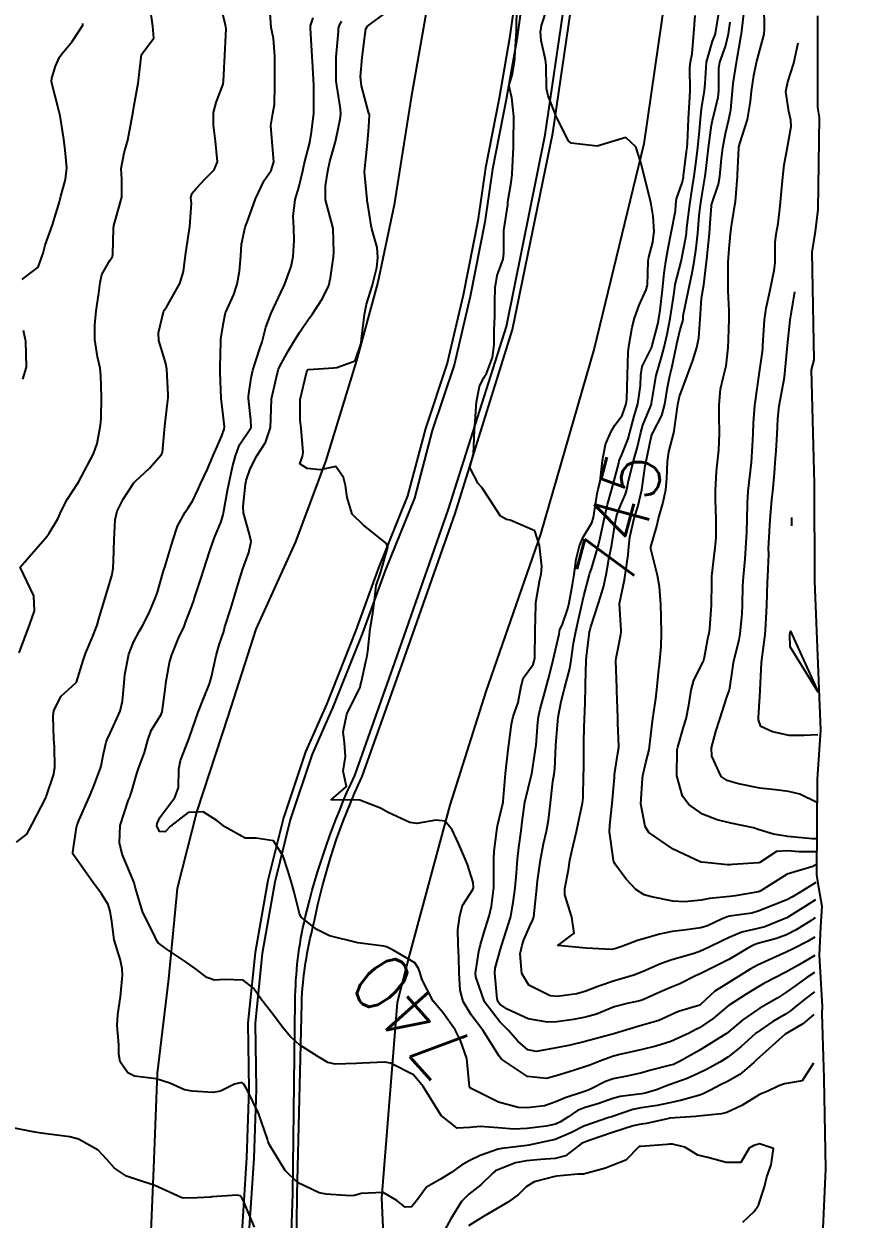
# Model space of a CAD drawing. Header units: metres. Extents: x 318500 to 325275, y 7408834 to 7428799.
# Drawn here: x 324064 to 324122.1, y 7420905.2 to 7420988.9 of the extents above; entities that cross this region are included whole.
import ezdxf
from ezdxf.enums import TextEntityAlignment as Align

# ---------------------------------------------------------------- set-up
doc = ezdxf.new("R2010")
doc.units = ezdxf.units.M
doc.header["$MEASUREMENT"] = 0
for name, color, linetype in [('Area', 45, 'Continuous'), ('Canteiro', 45, 'Continuous'), ('Cotas', 45, 'Continuous'), ('Curvas de Nivel 1m', 11, 'Continuous'), ('Curvas de Nivel 5m', 15, 'Continuous'), ('Vias Primárias', 230, 'Continuous')]:
    doc.layers.add(name, color=color, linetype=linetype)
doc.styles.add('Style-STANDARD', font='STANDARD.shx')

msp = doc.modelspace()

# ---------------------------------------------------------------- linework, layer by layer
at = {"layer": 'Area'}
msp.add_lwpolyline([(324119.63, 7420989.471), (324119.621, 7420983.048), (324119.746, 7420982.36), (324119.646, 7420975.917), (324119.45, 7420974.372), (324119.217, 7420972.913), (324119.372, 7420965.379), (324119.166, 7420964.674), (324119.39, 7420956.712), (324119.41, 7420949.887), (324119.836, 7420939.454), (324119.599, 7420936.019), (324119.552, 7420929.345), (324119.626, 7420928.855), (324119.932, 7420927.117), (324119.843, 7420925.68), (324119.736, 7420923.701), (324119.943, 7420920.098), (324119.931, 7420919.598), (324120.069, 7420915.044), (324120.182, 7420908.729), (324119.829, 7420900.919)], dxfattribs=at)
at = {"layer": 'Canteiro'}
msp.add_lwpolyline([(324100.327, 7420999.895), (324099.777, 7420996.913), (324099.226, 7420992.608), (324098.55, 7420987.824), (324097.803, 7420983.612), (324096.861, 7420978.741), (324096.311, 7420975.023), (324095.298, 7420969.815), (324094.16, 7420965.014), (324092.631, 7420960.428), (324091.387, 7420955.699), (324089.343, 7420950.632), (324087.724, 7420946.203), (324085.68, 7420941.048), (324084.222, 7420937.756), (324082.694, 7420933.171), (324081.608, 7420928.812), (324080.719, 7420923.8), (324080.221, 7420918.929), (324080.292, 7420914.289), (324080.131, 7420909.471), (324079.776, 7420903.906)], dxfattribs=at)
msp.add_lwpolyline([(324082.525, 7420896.843), (324082.875, 7420906.978), (324083.035, 7420920.487, -0.05445), (324083.737, 7420926.318, -0.049603), (324087.204, 7420936.279), (324090.009, 7420944.193), (324093.775, 7420954.913), (324097.83, 7420967.725), (324100.539, 7420981.133), (324103.278, 7420999.755)], format="xyb", dxfattribs=at)
at = {"layer": 'Curvas de Nivel 1m', "flags": 128}
for points, elevation in [([(324063.521, 7420931.607), (324064.231, 7420932.158), (324064.61, 7420932.854), (324065.559, 7420934.71), (324065.602, 7420934.797), (324065.618, 7420934.839), (324066.109, 7420936.307), (324066.207, 7420936.834), (324066.174, 7420938.272), (324066.126, 7420938.835), (324066.077, 7420940.394), (324066.141, 7420940.835), (324066.653, 7420941.832), (324067.669, 7420942.759), (324067.698, 7420942.792), (324067.709, 7420942.819), (324068.179, 7420944.326), (324068.343, 7420944.81), (324068.824, 7420945.916), (324069.158, 7420946.798), (324069.277, 7420947.247), (324069.75, 7420948.79), (324070.215, 7420950.342), (324070.291, 7420950.782), (324070.303, 7420951.3), (324070.352, 7420952.782), (324070.435, 7420954.167), (324070.568, 7420954.779), (324070.993, 7420955.623), (324071.745, 7420956.762), (324071.861, 7420956.888), (324072.833, 7420957.788), (324073.682, 7420958.742), (324073.741, 7420958.883), (324073.91, 7420960.74), (324074.126, 7420962.549), (324074.133, 7420962.737), (324074.135, 7420962.93), (324074.053, 7420964.739), (324073.966, 7420965.128), (324073.474, 7420966.745), (324073.472, 7420967.272), (324073.819, 7420968.742), (324073.887, 7420968.876), (324074.023, 7420969.074), (324074.96, 7420970.726), (324075.217, 7420971.558), (324075.363, 7420972.721), (324075.452, 7420973.347), (324075.667, 7420974.716), (324075.764, 7420976.362), (324075.727, 7420976.716), (324075.804, 7420977.036), (324076.13, 7420977.394), (324076.754, 7420978.087), (324077.366, 7420978.692), (324077.591, 7420979.256), (324077.445, 7420980.691), (324077.303, 7420981.805), (324077.325, 7420982.693), (324077.506, 7420983.395), (324077.983, 7420984.684), (324078.024, 7420984.892), (324078.109, 7420986.682), (324078.191, 7420988.593), (324078.184, 7420988.681), (324078.153, 7420988.81), (324077.711, 7420990.696)], 737), ([(324063.7, 7420944.87), (324064.448, 7420946.859), (324064.782, 7420947.806), (324064.729, 7420948.855), (324063.78, 7420950.87), (324065.488, 7420952.845), (324065.633, 7420953.012), (324065.806, 7420953.233), (324066.419, 7420954.236), (324066.677, 7420954.832), (324067.059, 7420955.61), (324067.86, 7420956.82), (324068.918, 7420958.804), (324069.174, 7420959.518), (324069.408, 7420960.798), (324069.444, 7420961.27), (324069.458, 7420962.797), (324069.432, 7420964.275), (324069.366, 7420964.799), (324069.189, 7420965.584), (324068.995, 7420966.805), (324068.992, 7420967.819), (324069.093, 7420968.804), (324069.288, 7420970.057), (324069.373, 7420970.8), (324069.485, 7420971.362), (324070.063, 7420972.338), (324070.24, 7420972.615), (324070.269, 7420972.787), (324070.316, 7420974.567), (324070.33, 7420974.787), (324070.423, 7420975.105), (324070.883, 7420976.779), (324070.884, 7420978.033), (324070.841, 7420978.78), (324071.057, 7420979.887), (324071.304, 7420980.773), (324071.571, 7420982.147), (324071.679, 7420982.768), (324071.763, 7420983.21), (324072.034, 7420984.763), (324072.058, 7420984.937), (324072.26, 7420986.76), (324073.123, 7420987.9), (324073.068, 7420988.752), (324072.848, 7420990.208)], 736), ([(324119.44, 7420924.96), (324118.921, 7420924.644), (324117.914, 7420924.143), (324117.428, 7420923.904), (324116.949, 7420923.681), (324115.418, 7420923), (324114.894, 7420922.707), (324114.079, 7420922.193), (324113.669, 7420921.935), (324113.404, 7420921.781), (324112.437, 7420921.172), (324111.419, 7420920.229), (324111.398, 7420920.211), (324111.38, 7420920.201), (324109.888, 7420919.737), (324109.369, 7420919.507), (324108.507, 7420919.124), (324107.357, 7420918.779), (324106.969, 7420918.673), (324105.722, 7420918.304), (324105.349, 7420918.192), (324105.18, 7420918.145), (324103.343, 7420917.655), (324102.292, 7420917.399), (324101.338, 7420917.191), (324099.904, 7420916.95), (324099.337, 7420917.057), (324098.622, 7420917.68), (324097.971, 7420918.411), (324097.359, 7420919.024), (324096.298, 7420920.431), (324095.68, 7420922.164), (324095.669, 7420922.437), (324095.91, 7420923.951), (324096.024, 7420924.434), (324096.348, 7420925.53), (324096.619, 7420926.428), (324096.78, 7420927.118), (324096.941, 7420928.425), (324096.961, 7420928.96), (324096.948, 7420930.426), (324096.976, 7420930.968), (324097.169, 7420932.424), (324097.217, 7420932.751), (324097.567, 7420934.224), (324097.597, 7420934.392), (324097.601, 7420934.42), (324097.606, 7420934.455), (324097.758, 7420936.417), (324097.959, 7420938.07), (324098.005, 7420938.414), (324098.178, 7420939.876), (324098.303, 7420940.41), (324098.644, 7420941.39), (324098.833, 7420942.403), (324099, 7420943.08), (324099.695, 7420944.035), (324099.785, 7420944.302), (324099.805, 7420944.388), (324099.824, 7420944.511), (324099.84, 7420946.388), (324099.887, 7420948.248), (324099.9, 7420948.388), (324100.171, 7420949.987), (324100.272, 7420950.383), (324100.316, 7420950.913), (324100.146, 7420952.385), (324099.815, 7420953.418), (324098.083, 7420954.159), (324097.827, 7420954.209), (324097.408, 7420954.424), (324096.652, 7420955.628), (324096.102, 7420956.438), (324095.863, 7420956.72), (324095.274, 7420957.849), (324095.441, 7420958.447), (324095.527, 7420958.804), (324095.602, 7420960.445), (324095.613, 7420960.746), (324095.73, 7420962.443), (324095.951, 7420963.514), (324096.26, 7420964.134), (324096.434, 7420964.435), (324096.865, 7420965.542), (324096.962, 7420966.43), (324096.982, 7420967.454), (324097.009, 7420968.43), (324097.024, 7420969.436), (324097.043, 7420970.43), (324097.189, 7420971.293), (324097.6, 7420972.425), (324097.66, 7420972.843), (324097.65, 7420974.427), (324097.923, 7420976.228), (324097.942, 7420976.423), (324097.949, 7420976.596), (324098.139, 7420977.656), (324098.235, 7420978.332), (324098.243, 7420978.419), (324098.323, 7420980.273), (324098.324, 7420980.418), (324098.33, 7420980.566), (324098.349, 7420982.418), (324098.219, 7420983.717), (324098.036, 7420984.423), (324098.025, 7420984.632), (324098.244, 7420985.327), (324098.402, 7420986.274), (324098.411, 7420986.418), (324098.415, 7420986.571), (324098.53, 7420988.416), (324098.559, 7420990.164)], 742), ([(324119.46, 7420926.31), (324119.348, 7420926.236), (324119.181, 7420926.124), (324118.127, 7420925.463), (324117.445, 7420925.118), (324116.743, 7420924.858), (324115.435, 7420924.499), (324115.192, 7420924.424), (324114.733, 7420924.187), (324113.935, 7420923.685), (324113.422, 7420923.386), (324111.733, 7420922.545), (324111.412, 7420922.395), (324111.069, 7420922.235), (324109.969, 7420921.684), (324109.398, 7420921.44), (324108.568, 7420921.092), (324107.384, 7420920.566), (324107.172, 7420920.494), (324106.291, 7420920.296), (324105.555, 7420920.13), (324105.376, 7420920.072), (324104.13, 7420919.567), (324103.365, 7420919.352), (324102.529, 7420919.182), (324101.36, 7420919.023), (324100.719, 7420919.01), (324099.363, 7420919.23), (324097.879, 7420919.905), (324097.378, 7420920.262), (324097.249, 7420920.421), (324097.178, 7420920.627), (324097.012, 7420922.424), (324097.049, 7420922.788), (324097.427, 7420924.113), (324097.52, 7420924.419), (324097.988, 7420925.876), (324098.138, 7420926.41), (324098.334, 7420927.551), (324098.436, 7420928.406), (324098.529, 7420929.433), (324098.61, 7420930.403), (324098.704, 7420931.221), (324098.868, 7420932.4), (324098.929, 7420933.02), (324099.117, 7420934.397), (324099.589, 7420936.33), (324099.602, 7420936.39), (324099.878, 7420938.124), (324099.906, 7420938.386), (324100.029, 7420939.999), (324100.073, 7420940.384), (324100.19, 7420940.917), (324100.593, 7420942.376), (324100.819, 7420943.237), (324101.117, 7420944.369), (324101.529, 7420946.173), (324101.55, 7420946.363), (324101.58, 7420946.504), (324101.727, 7420946.809), (324102.144, 7420947.959), (324102.235, 7420948.355), (324102.471, 7420949.652), (324102.576, 7420950.352), (324102.728, 7420951.413), (324102.956, 7420952.348), (324103.197, 7420952.958), (324103.824, 7420953.962), (324103.937, 7420954.338), (324104.192, 7420955.998), (324104.267, 7420956.334), (324104.389, 7420956.855), (324104.55, 7420958.33), (324104.77, 7420959.454), (324105.143, 7420960.322), (324105.43, 7420960.805), (324105.928, 7420961.49), (324106.159, 7420962.084), (324106.217, 7420962.306), (324106.26, 7420962.624), (324106.302, 7420964.307), (324106.361, 7420965.929), (324106.401, 7420966.306), (324106.644, 7420967.67), (324106.814, 7420968.302), (324107.125, 7420969.203), (324107.615, 7420970.294), (324107.707, 7420970.632), (324107.761, 7420972.293), (324107.803, 7420972.564), (324108.09, 7420973.624), (324108.161, 7420974.227), (324108.173, 7420974.289), (324108.179, 7420974.367), (324108.112, 7420975.441), (324107.966, 7420976.292), (324107.914, 7420976.501), (324107.487, 7420978.297), (324107.255, 7420979.208), (324106.897, 7420980.303), (324106.186, 7420980.947), (324104.18, 7420980.34), (324102.36, 7420980.546), (324102.183, 7420980.72), (324101.339, 7420982.379), (324100.75, 7420983.857), (324100.64, 7420984.386), (324100.621, 7420986.02), (324100.559, 7420986.387), (324100.273, 7420987.734), (324100.229, 7420988.34), (324100.23, 7420988.391), (324100.232, 7420988.439), (324100.286, 7420988.788), (324100.678, 7420990.013)], 743), ([(324119.52, 7420930.93), (324118.323, 7420930.939), (324117.523, 7420931.001), (324116.743, 7420930.941), (324115.574, 7420930.179), (324115.51, 7420930.148), (324113.661, 7420930.046), (324113.508, 7420930.028), (324113.326, 7420930.02), (324111.51, 7420930.198), (324111.482, 7420930.203), (324111.402, 7420930.232), (324109.523, 7420931.126), (324107.803, 7420932.277), (324107.546, 7420932.7), (324107.254, 7420934.285), (324107.361, 7420936.057), (324107.396, 7420936.283), (324107.423, 7420936.452), (324107.604, 7420937.182), (324107.82, 7420938.075), (324107.851, 7420938.278), (324108.041, 7420939.879), (324108.096, 7420940.276), (324108.287, 7420941.651), (324108.357, 7420942.273), (324108.487, 7420943.473), (324108.571, 7420944.271), (324108.671, 7420945.315), (324108.692, 7420946.27), (324108.667, 7420947.345), (324108.655, 7420948.271), (324108.551, 7420949.489), (324108.413, 7420950.274), (324107.947, 7420952.139), (324107.954, 7420952.279), (324108.361, 7420953.738), (324108.491, 7420954.273), (324108.793, 7420955.323), (324109, 7420956.269), (324109.064, 7420957.073), (324109.104, 7420958.268), (324109.21, 7420958.947), (324109.554, 7420960.264), (324109.614, 7420960.564), (324109.833, 7420962.261), (324109.945, 7420962.807), (324110.493, 7420964.252), (324110.883, 7420965.34), (324111.165, 7420966.242), (324111.314, 7420966.926), (324111.412, 7420968.239), (324111.506, 7420969.71), (324111.59, 7420970.237), (324111.659, 7420970.623), (324111.849, 7420972.233), (324111.872, 7420972.434), (324112.051, 7420974.231), (324112.107, 7420974.962), (324112.192, 7420976.157), (324112.208, 7420976.229), (324112.682, 7420977.684), (324112.779, 7420978.224), (324112.908, 7420979.484), (324112.997, 7420980.222), (324113.186, 7420981.224), (324113.409, 7420982.218), (324113.539, 7420982.888), (324113.669, 7420984.216), (324113.711, 7420984.742), (324113.949, 7420986.213), (324114.002, 7420986.473), (324114.279, 7420988.107), (324114.293, 7420988.21), (324114.517, 7420989.997)], 747), ([(324119.54, 7420931.83), (324119.246, 7420931.835), (324117.538, 7420931.992), (324116.541, 7420932.165), (324115.544, 7420932.478), (324115.133, 7420932.598), (324113.551, 7420932.945), (324112.594, 7420933.175), (324111.56, 7420933.565), (324110.609, 7420934.244), (324110.158, 7420934.833), (324109.771, 7420936.257), (324109.796, 7420938.078), (324109.829, 7420938.257), (324110.244, 7420939.648), (324110.422, 7420940.248), (324110.62, 7420941.206), (324110.776, 7420942.243), (324110.969, 7420942.953), (324111.621, 7420944.231), (324111.647, 7420944.284), (324111.705, 7420944.569), (324111.974, 7420945.978), (324112.022, 7420946.226), (324112.076, 7420946.567), (324112.196, 7420948.223), (324112.209, 7420949.788), (324112.223, 7420950.223), (324112.38, 7420951.643), (324112.454, 7420952.22), (324112.512, 7420952.914), (324112.523, 7420954.22), (324112.484, 7420955.587), (324112.469, 7420956.221), (324112.544, 7420957.556), (324112.628, 7420958.219), (324112.721, 7420959.044), (324112.757, 7420960.222), (324112.725, 7420961.425), (324112.741, 7420962.222), (324112.836, 7420963.336), (324113.027, 7420964.219), (324113.233, 7420964.956), (324113.366, 7420966.216), (324113.377, 7420966.839), (324113.442, 7420968.216), (324113.44, 7420968.801), (324113.374, 7420970.217), (324113.368, 7420970.899), (324113.375, 7420972.217), (324113.414, 7420972.883), (324113.533, 7420974.216), (324113.587, 7420974.733), (324113.835, 7420976.213), (324113.868, 7420976.468), (324114.007, 7420978.211), (324114.013, 7420978.35), (324114.108, 7420980.211), (324114.114, 7420980.277), (324114.183, 7420980.536), (324114.715, 7420982.202), (324114.939, 7420983.479), (324114.997, 7420984.198), (324115.15, 7420985.293), (324115.348, 7420986.194), (324115.754, 7420987.667), (324115.884, 7420988.186), (324115.915, 7420988.556), (324115.884, 7420990.186)], 748), ([(324119.37, 7420919.54), (324118.602, 7420918.891), (324117.35, 7420918.165), (324115.332, 7420916.335), (324115.249, 7420916.262), (324115.162, 7420916.182), (324114.18, 7420915.329), (324113.31, 7420914.835), (324112.88, 7420914.633), (324112.079, 7420914.218), (324111.56, 7420913.963), (324111.295, 7420913.867), (324110.019, 7420913.519), (324109.287, 7420913.361), (324108.379, 7420913.174), (324107.281, 7420913.002), (324106.682, 7420912.886), (324105.271, 7420912.397), (324105.206, 7420912.376), (324105.001, 7420912.314), (324103.264, 7420911.715), (324102.347, 7420911.261), (324101.254, 7420910.774), (324099.413, 7420910.388), (324099.269, 7420910.371), (324099.25, 7420910.368), (324097.51, 7420910.152), (324097.245, 7420910.102), (324096.004, 7420909.666), (324095.233, 7420909.287), (324094.692, 7420908.984), (324093.945, 7420908.459), (324093.213, 7420908.008), (324092.242, 7420907.447), (324091.528, 7420906.487), (324091.186, 7420906.059), (324090.729, 7420906.04), (324090.15, 7420906.506), (324089.198, 7420907.078), (324087.646, 7420906.992), (324087.195, 7420906.868), (324086.897, 7420906.85), (324085.196, 7420906.951), (324084.723, 7420907.051), (324083.208, 7420907.776), (324082.337, 7420908.613), (324081.247, 7420910.407), (324081.144, 7420910.631), (324081.085, 7420910.799), (324080.477, 7420912.638), (324079.68, 7420914.26), (324079.442, 7420914.649), (324079.302, 7420914.769), (324078.781, 7420914.658), (324077.793, 7420914.172), (324077.291, 7420914.073), (324075.823, 7420914.171), (324075.293, 7420914.269), (324074.253, 7420914.72), (324073.303, 7420915.024), (324071.776, 7420915.224), (324071.307, 7420915.445), (324070.779, 7420916.233), (324070.689, 7420916.769), (324070.677, 7420917.423), (324070.57, 7420918.772), (324070.604, 7420919.528), (324070.811, 7420920.769), (324070.93, 7420922.301), (324070.919, 7420922.767), (324070.765, 7420923.415), (324070.359, 7420924.776), (324070.188, 7420926.039), (324070.081, 7420926.781), (324069.926, 7420927.245), (324069.472, 7420927.998), (324068.863, 7420928.796), (324067.509, 7420930.722), (324067.465, 7420930.82), (324067.459, 7420930.873), (324067.516, 7420931.241), (324067.727, 7420932.627), (324067.769, 7420932.817), (324067.909, 7420933.18), (324068.627, 7420934.804), (324068.898, 7420935.473), (324069.395, 7420936.793), (324069.438, 7420936.947), (324069.605, 7420937.795), (324069.794, 7420938.611), (324069.857, 7420938.786), (324070.073, 7420939.232), (324070.767, 7420940.773), (324070.949, 7420941.473), (324071.045, 7420942.769), (324071.094, 7420943.353), (324071.372, 7420944.765), (324071.709, 7420945.621), (324072.11, 7420946.362), (324072.334, 7420946.754), (324072.812, 7420947.671), (324073.261, 7420948.745), (324073.385, 7420949.114), (324073.776, 7420950.446), (324073.843, 7420950.675), (324073.865, 7420950.739), (324073.908, 7420950.865), (324074.468, 7420952.73), (324074.801, 7420953.74), (324075.332, 7420954.717), (324075.54, 7420955.008), (324075.842, 7420955.494), (324076.232, 7420956.326), (324076.402, 7420956.702), (324076.891, 7420957.715), (324077.301, 7420958.689), (324077.469, 7420959.104), (324077.901, 7420960.055), (324078.067, 7420960.519), (324078.09, 7420960.678), (324077.931, 7420962.111), (324077.86, 7420962.681), (324077.784, 7420964.508), (324077.782, 7420964.683), (324077.78, 7420964.866), (324077.824, 7420966.682), (324077.835, 7420966.839), (324078.009, 7420967.961), (324078.121, 7420968.577), (324078.15, 7420968.679), (324078.74, 7420969.966), (324078.965, 7420970.671), (324079.139, 7420971.583), (324079.228, 7420972.668), (324079.274, 7420973.476), (324079.526, 7420974.666), (324079.684, 7420975.084), (324080.116, 7420976.263), (324080.249, 7420976.658), (324080.86, 7420977.929), (324081.343, 7420978.642), (324081.549, 7420979.249), (324081.429, 7420980.641), (324081.34, 7420981.791), (324081.476, 7420982.641), (324081.587, 7420983.262), (324081.616, 7420984.639), (324081.604, 7420985.275), (324081.62, 7420986.64), (324081.511, 7420987.88), (324081.356, 7420988.644), (324081.273, 7420989.668)], 738), ([(324119.4, 7420921.12), (324118.825, 7420920.691), (324118.158, 7420920.138), (324117.734, 7420919.785), (324117.371, 7420919.558), (324116.487, 7420919.04), (324115.351, 7420918.263), (324115.304, 7420918.227), (324115.25, 7420918.181), (324114.256, 7420917.276), (324113.334, 7420916.56), (324112.784, 7420916.208), (324111.851, 7420915.693), (324111.318, 7420915.42), (324110.502, 7420915.053), (324109.305, 7420914.626), (324109.033, 7420914.534), (324108.34, 7420914.27), (324107.555, 7420914.019), (324107.295, 7420913.973), (324105.798, 7420913.797), (324105.29, 7420913.665), (324104.305, 7420913.304), (324103.28, 7420913.001), (324102.808, 7420912.813), (324102.122, 7420912.351), (324101.614, 7420912.009), (324101.265, 7420911.855), (324100.616, 7420911.722), (324099.262, 7420911.559), (324098.362, 7420911.505), (324097.262, 7420911.592), (324095.996, 7420911.699), (324095.262, 7420911.612), (324094.389, 7420911.581), (324093.27, 7420912.47), (324092.004, 7420914.489), (324091.312, 7420915.304), (324089.704, 7420916.137), (324089.325, 7420916.193), (324087.731, 7420916.137), (324087.323, 7420916.116), (324085.832, 7420916.063), (324085.324, 7420916.173), (324084.627, 7420916.587), (324083.338, 7420917.424), (324082.696, 7420917.963), (324082.166, 7420918.618), (324081.366, 7420919.672), (324080.634, 7420920.641), (324080.116, 7420921.378), (324079.393, 7420921.943), (324078.082, 7420921.984), (324077.393, 7420921.934), (324076.845, 7420922.138), (324076.129, 7420922.699), (324075.408, 7420923.21), (324074.07, 7420924.081), (324073.427, 7420924.561), (324073.324, 7420924.741), (324073.221, 7420924.954), (324072.343, 7420926.751), (324071.839, 7420928.394), (324071.747, 7420928.757), (324071.49, 7420929.395), (324070.915, 7420930.769), (324070.738, 7420931.555), (324070.78, 7420932.771), (324071.359, 7420934.564), (324071.448, 7420934.762), (324071.48, 7420934.843), (324071.565, 7420935.115), (324071.933, 7420936.408), (324072.051, 7420936.755), (324072.48, 7420937.878), (324072.719, 7420938.749), (324072.945, 7420939.428), (324073.638, 7420940.542), (324073.721, 7420940.739), (324073.946, 7420942.456), (324073.986, 7420942.735), (324074.234, 7420944.19), (324074.387, 7420944.73), (324074.871, 7420945.882), (324075.249, 7420946.717), (324075.386, 7420947.054), (324075.74, 7420948.013), (324075.926, 7420948.529), (324075.991, 7420948.706), (324076.433, 7420950.037), (324076.646, 7420950.697), (324077.04, 7420951.939), (324077.299, 7420952.688), (324077.437, 7420953.054), (324077.82, 7420953.991), (324077.984, 7420954.522), (324078.015, 7420954.678), (324078.296, 7420956.233), (324078.382, 7420956.675), (324078.656, 7420957.889), (324078.858, 7420958.67), (324079.141, 7420959.418), (324079.909, 7420960.563), (324079.95, 7420960.619), (324079.957, 7420960.659), (324079.918, 7420961.186), (324079.761, 7420962.662), (324079.762, 7420962.842), (324079.955, 7420964.132), (324080.071, 7420964.658), (324080.534, 7420966.1), (324080.713, 7420966.649), (324080.991, 7420967.659), (324081.347, 7420968.64), (324082.035, 7420970.092), (324082.293, 7420970.626), (324082.763, 7420971.916), (324082.887, 7420972.618), (324082.964, 7420973.739), (324082.952, 7420974.617), (324082.901, 7420975.411), (324083.037, 7420976.616), (324083.297, 7420977.448), (324083.581, 7420978.609), (324083.673, 7420979.091), (324084.052, 7420980.602), (324084.187, 7420981.332), (324084.329, 7420982.468), (324084.338, 7420982.599), (324084.338, 7420984.489), (324084.335, 7420984.599), (324084.255, 7420986.299), (324084.234, 7420986.61), (324084.236, 7420986.634), (324084.101, 7420988.612), (324084.119, 7420988.776), (324084.291, 7420989.337)], 739), ([(324119.43, 7420923.66), (324118.241, 7420922.96), (324117.414, 7420922.509), (324116.718, 7420922.16), (324115.865, 7420921.712), (324115.399, 7420921.437), (324114.628, 7420920.951), (324113.431, 7420920.199), (324113.4, 7420920.179), (324113.379, 7420920.162), (324112.32, 7420919.261), (324111.356, 7420918.611), (324111.108, 7420918.479), (324110.638, 7420918.241), (324109.344, 7420917.645), (324108.301, 7420917.31), (324107.338, 7420917.083), (324105.775, 7420916.744), (324105.333, 7420916.618), (324104.487, 7420916.323), (324103.667, 7420915.992), (324103.323, 7420915.867), (324102.161, 7420915.507), (324101.313, 7420915.236), (324100.632, 7420915.048), (324099.312, 7420915.188), (324097.498, 7420916.417), (324097.418, 7420916.506), (324097.332, 7420916.629), (324096.183, 7420918.432), (324095.366, 7420919.517), (324094.801, 7420920.449), (324094.597, 7420921.247), (324094.511, 7420922.453), (324094.501, 7420923.534), (324094.452, 7420924.455), (324094.435, 7420925.466), (324094.578, 7420926.453), (324094.76, 7420927.162), (324095.488, 7420928.291), (324095.526, 7420928.403), (324095.531, 7420928.44), (324095.493, 7420928.781), (324095.097, 7420930.037), (324094.932, 7420930.449), (324094.469, 7420931.513), (324094.022, 7420932.463), (324093.549, 7420933.076), (324092.886, 7420933.144), (324091.546, 7420932.914), (324091.066, 7420932.983), (324089.552, 7420933.687), (324089.004, 7420933.978), (324087.56, 7420934.55), (324085.56, 7420934.58), (324086.639, 7420935.499), (324086.396, 7420936.568), (324086.565, 7420937.606), (324086.499, 7420938.567), (324086.392, 7420939.333), (324086.651, 7420940.565), (324087.583, 7420942.466), (324087.612, 7420942.551), (324087.615, 7420942.607), (324087.675, 7420942.855), (324087.994, 7420944.248), (324088.059, 7420944.545), (324088.127, 7420944.966), (324088.296, 7420946.541), (324088.49, 7420947.788), (324088.588, 7420948.537), (324088.718, 7420949.583), (324089.044, 7420950.531), (324089.536, 7420952.262), (324089.439, 7420952.525), (324087.819, 7420953.804), (324087.031, 7420954.562), (324086.681, 7420955.734), (324086.559, 7420956.57), (324086.43, 7420957.136), (324085.873, 7420957.912), (324084.788, 7420957.674), (324083.872, 7420957.767), (324083.356, 7420958.089), (324083.55, 7420958.605), (324083.606, 7420958.883), (324083.454, 7420960.607), (324083.381, 7420961.145), (324083.385, 7420962.608), (324083.82, 7420964.464), (324083.875, 7420964.601), (324083.909, 7420964.653), (324083.961, 7420964.693), (324085.717, 7420964.829), (324085.964, 7420964.851), (324087.226, 7420965.306), (324087.66, 7420966.555), (324087.686, 7420966.863), (324087.884, 7420968.552), (324088.027, 7420969.277), (324088.439, 7420970.544), (324088.757, 7420971.843), (324088.823, 7420972.539), (324088.78, 7420973.239), (324088.408, 7420974.545), (324088.347, 7420974.791), (324088.117, 7420976.273), (324088.086, 7420976.517), (324088.082, 7420976.551), (324088.072, 7420976.6), (324087.901, 7420978.554), (324087.917, 7420978.79), (324088.11, 7420980.551), (324088.192, 7420981.702), (324088.245, 7420982.504), (324088.232, 7420982.55), (324088.201, 7420982.638), (324087.676, 7420984.558), (324087.61, 7420985.189), (324087.719, 7420986.558), (324087.926, 7420988.204), (324087.994, 7420988.554), (324088.095, 7420988.741), (324088.285, 7420988.894), (324089.256, 7420989.58)], 741), ([(324119.48, 7420927.56), (324118.601, 7420927.005), (324117.462, 7420926.312), (324117.355, 7420926.258), (324117.122, 7420926.155), (324115.942, 7420925.684), (324115.451, 7420925.557), (324114.332, 7420925.305), (324113.441, 7420924.939), (324112.953, 7420924.692), (324111.982, 7420924.222), (324111.427, 7420923.961), (324110.993, 7420923.803), (324109.421, 7420923.366), (324108.613, 7420923.074), (324107.413, 7420922.544), (324106.747, 7420922.29), (324105.73, 7420921.98), (324105.404, 7420921.885), (324104.233, 7420921.492), (324103.392, 7420921.17), (324102.762, 7420920.974), (324101.387, 7420920.795), (324100.901, 7420920.854), (324099.398, 7420921.601), (324098.901, 7420922.398), (324098.803, 7420923.778), (324098.936, 7420924.397), (324099.06, 7420924.771), (324099.449, 7420925.686), (324099.684, 7420926.159), (324099.754, 7420926.386), (324099.925, 7420927.942), (324099.958, 7420928.383), (324100.009, 7420928.896), (324100.214, 7420930.379), (324100.423, 7420931.48), (324100.639, 7420932.374), (324100.783, 7420933.14), (324100.921, 7420934.37), (324101.072, 7420935.855), (324101.175, 7420936.366), (324101.231, 7420936.73), (324101.304, 7420938.365), (324101.318, 7420938.671), (324101.452, 7420940.363), (324101.661, 7420941.449), (324101.853, 7420942.173), (324101.907, 7420942.358), (324102.273, 7420943.772), (324102.371, 7420944.353), (324102.524, 7420945.54), (324102.682, 7420946.35), (324102.886, 7420947.201), (324103.133, 7420948.346), (324103.245, 7420948.858), (324103.647, 7420950.341), (324103.681, 7420950.441), (324103.784, 7420950.754), (324104.256, 7420952.333), (324104.403, 7420952.925), (324104.704, 7420954.327), (324104.917, 7420955.251), (324105.213, 7420956.32), (324105.71, 7420958.144), (324105.736, 7420958.312), (324105.765, 7420958.428), (324105.885, 7420958.673), (324106.358, 7420959.848), (324106.484, 7420960.301), (324106.789, 7420961.435), (324107.026, 7420962.294), (324107.22, 7420963.564), (324107.25, 7420964.297), (324107.349, 7420964.917), (324107.989, 7420966.225), (324108.012, 7420966.268), (324108.015, 7420966.29), (324108.427, 7420967.871), (324108.512, 7420968.283), (324108.602, 7420968.857), (324108.757, 7420970.279), (324108.877, 7420971.458), (324108.993, 7420972.276), (324109.156, 7420973.202), (324109.373, 7420974.271), (324109.664, 7420975.815), (324109.692, 7420976.266), (324109.737, 7420976.654), (324110.143, 7420977.778), (324110.234, 7420978.173), (324110.245, 7420978.259), (324110.453, 7420979.979), (324110.486, 7420980.255), (324110.515, 7420980.586), (324110.585, 7420982.254), (324110.682, 7420983.794), (324110.706, 7420984.253), (324110.682, 7420985.825), (324110.72, 7420986.253), (324110.833, 7420986.819), (324110.962, 7420988.25), (324111.058, 7420989.49)], 744), ([(324119.51, 7420930.01), (324119.288, 7420929.904), (324117.502, 7420929.362), (324115.609, 7420928.178), (324115.529, 7420928.14), (324115.489, 7420928.128), (324113.846, 7420927.835), (324113.484, 7420927.795), (324112.05, 7420927.653), (324111.48, 7420927.554), (324110.301, 7420927.424), (324109.478, 7420927.478), (324107.991, 7420927.766), (324107.485, 7420927.914), (324106.895, 7420928.289), (324106.22, 7420929.022), (324105.507, 7420929.986), (324105.379, 7420930.182), (324105.34, 7420930.313), (324105.313, 7420930.513), (324105.06, 7420932.317), (324105.067, 7420932.797), (324105.236, 7420934.315), (324105.407, 7420936.132), (324105.413, 7420936.313), (324105.428, 7420936.477), (324105.611, 7420937.697), (324105.694, 7420938.234), (324105.697, 7420938.309), (324105.644, 7420939.928), (324105.627, 7420940.31), (324105.574, 7420942.216), (324105.57, 7420942.312), (324105.566, 7420942.417), (324105.501, 7420944.313), (324105.52, 7420944.496), (324105.718, 7420945.53), (324105.854, 7420946.182), (324105.863, 7420946.308), (324105.858, 7420946.435), (324105.75, 7420948.31), (324106.097, 7420949.983), (324106.154, 7420950.304), (324106.368, 7420951.735), (324106.41, 7420952.301), (324106.472, 7420952.956), (324106.783, 7420954.296), (324107.039, 7420955.095), (324107.324, 7420956.288), (324107.552, 7420957.96), (324107.623, 7420958.284), (324107.673, 7420958.493), (324107.9, 7420959.636), (324108.024, 7420960.163), (324108.081, 7420960.278), (324108.717, 7420961.483), (324108.929, 7420962.27), (324109.12, 7420963.437), (324109.288, 7420964.27), (324109.417, 7420964.82), (324109.719, 7420966.264), (324109.765, 7420966.491), (324110.009, 7420967.5), (324110.178, 7420968.097), (324110.202, 7420968.257), (324110.223, 7420968.458), (324110.574, 7420970.252), (324110.836, 7420971.47), (324110.98, 7420972.246), (324111.125, 7420973.204), (324111.242, 7420974.243), (324111.333, 7420975.463), (324111.417, 7420976.241), (324111.516, 7420976.852), (324111.76, 7420978.236), (324111.807, 7420978.584), (324111.976, 7420980.233), (324112.196, 7420981.814), (324112.265, 7420982.164), (324112.279, 7420982.229), (324112.672, 7420983.776), (324112.719, 7420984.225), (324112.705, 7420985.774), (324112.786, 7420986.225), (324113.172, 7420987.32), (324113.38, 7420988.219), (324113.493, 7420989.017)], 746), ([(324119.57, 7420934.38), (324118.395, 7420934.955), (324117.58, 7420935.162), (324116.69, 7420935.272), (324115.582, 7420935.387), (324114.084, 7420935.696), (324113.586, 7420935.822), (324113.3, 7420935.917), (324112.865, 7420936.211), (324112.211, 7420937.62), (324112.194, 7420938.221), (324112.507, 7420939.347), (324112.774, 7420940.213), (324113.294, 7420941.833), (324113.424, 7420942.204), (324113.477, 7420942.399), (324113.694, 7420943.828), (324113.736, 7420944.163), (324113.745, 7420944.2), (324114.142, 7420945.777), (324114.21, 7420946.195), (324114.334, 7420947.605), (324114.362, 7420948.194), (324114.398, 7420949.566), (324114.435, 7420950.193), (324114.558, 7420951.433), (324114.611, 7420952.192), (324114.673, 7420953.34), (324114.701, 7420954.191), (324114.711, 7420955.328), (324114.767, 7420956.191), (324114.888, 7420957.177), (324114.989, 7420958.189), (324115.066, 7420959.353), (324115.111, 7420960.192), (324115.149, 7420960.964), (324115.242, 7420962.19), (324115.448, 7420963.674), (324115.522, 7420964.187), (324115.763, 7420965.96), (324115.784, 7420966.183), (324115.789, 7420966.388), (324115.898, 7420968.182), (324116.028, 7420969), (324116.281, 7420970.176), (324116.592, 7420971.643), (324116.646, 7420972.171), (324116.663, 7420973.6), (324116.72, 7420974.171), (324116.858, 7420974.919), (324116.997, 7420976.167), (324117.097, 7420977.204), (324117.193, 7420978.164), (324117.287, 7420979.04), (324117.488, 7420980.16), (324117.768, 7420981.729), (324117.756, 7420982.157), (324117.604, 7420982.764), (324117.4, 7420984.162), (324117.542, 7420984.859), (324117.955, 7420986.155), (324118.27, 7420987.58)], 749), ([(324117.83, 7420953.75), (324117.812, 7420954.133), (324117.816, 7420954.15), (324117.814, 7420954.166), (324117.83, 7420954.35)], 751), ([(324119.33, 7420916.12), (324118.543, 7420914.9), (324117.308, 7420914.685), (324116.916, 7420914.546), (324116.134, 7420914.167), (324115.549, 7420913.924), (324115.294, 7420913.769), (324114.319, 7420913.155), (324113.277, 7420912.683), (324112.891, 7420912.59), (324111.273, 7420912.413), (324111.103, 7420912.403), (324109.27, 7420912.271), (324109.21, 7420912.261), (324107.635, 7420911.908), (324107.266, 7420911.855), (324106.718, 7420911.742), (324105.26, 7420911.271), (324103.639, 7420910.719), (324103.252, 7420910.579), (324103.093, 7420910.5), (324102.883, 7420910.344), (324101.96, 7420909.632), (324101.236, 7420909.446), (324100.238, 7420909.372), (324099.234, 7420909.297), (324098.478, 7420909.155), (324097.224, 7420908.658), (324097.066, 7420908.578), (324096.873, 7420908.423), (324096.037, 7420907.602), (324095.198, 7420906.954), (324094.68, 7420906.448), (324093.938, 7420905.219), (324093.511, 7420904.465)], 737), ([(324080.177, 7420904.64), (324079.427, 7420906.408), (324079.316, 7420906.649), (324079.193, 7420906.827), (324078.97, 7420906.876), (324077.191, 7420906.758), (324077.12, 7420906.752), (324076.174, 7420906.695), (324075.19, 7420906.668), (324075.042, 7420906.711), (324073.202, 7420907.562), (324071.999, 7420907.958), (324071.212, 7420908.221), (324070.391, 7420908.772), (324069.835, 7420909.39), (324069.232, 7420910.035), (324067.862, 7420910.804), (324067.242, 7420910.96), (324067.067, 7420910.988), (324065.246, 7420911.218), (324064.804, 7420911.289), (324063.251, 7420911.593)], 737), ([(324114.382, 7420904.984), (324115.186, 7420905.745), (324115.489, 7420906.176), (324115.914, 7420907.465), (324116.077, 7420908.167), (324116.38, 7420909.016), (324116.544, 7420910.161), (324115.551, 7420910.473), (324115.252, 7420910.386), (324115.104, 7420910.329), (324114.845, 7420910.184), (324114.258, 7420909.167), (324113.235, 7420909.182), (324111.937, 7420909.522), (324111.242, 7420909.696), (324110.332, 7420910.244), (324109.454, 7420910.459), (324109.252, 7420910.452), (324109.08, 7420910.434), (324107.25, 7420910.304), (324107.123, 7420910.282), (324106.193, 7420909.338), (324105.23, 7420908.96), (324104.765, 7420908.779), (324103.22, 7420908.358), (324103.2, 7420908.36), (324102.828, 7420908.344), (324101.353, 7420908.224), (324101.218, 7420908.196), (324099.785, 7420907.808), (324099.206, 7420907.46), (324098.67, 7420906.926), (324097.986, 7420906.408), (324097.185, 7420905.957), (324096.217, 7420905.392), (324095.173, 7420904.737)], 736)]:
    msp.add_lwpolyline(points, dxfattribs=dict(at, elevation=elevation))
at = {"layer": 'Curvas de Nivel 1m', "elevation": 751, "flags": 128}
msp.add_lwpolyline([(324119.67, 7420942.12), (324117.717, 7420945.282), (324117.694, 7420946.151), (324117.732, 7420946.385), (324119.67, 7420942.12)], close=True, dxfattribs=at)
at = {"layer": 'Curvas de Nivel 5m', "flags": 128}
for points, elevation in [([(324119.5, 7420928.79), (324118.445, 7420928.136), (324117.86, 7420927.769), (324117.481, 7420927.575), (324116.471, 7420927.169), (324115.469, 7420926.763), (324115.01, 7420926.641), (324113.463, 7420926.416), (324113.288, 7420926.377), (324112.904, 7420926.208), (324111.921, 7420925.755), (324111.451, 7420925.606), (324110.258, 7420925.437), (324109.446, 7420925.342), (324108.544, 7420925.168), (324107.438, 7420924.839), (324107.016, 7420924.707), (324105.912, 7420924.303), (324105.428, 7420924.128), (324105.198, 7420924.084), (324103.429, 7420924.19), (324101.43, 7420924.36), (324102.566, 7420925.226), (324102.425, 7420926.35), (324101.919, 7420927.92), (324101.915, 7420928.356), (324102.179, 7420929.677), (324102.28, 7420930.352), (324102.513, 7420931.362), (324102.741, 7420932.348), (324102.87, 7420933.027), (324103.16, 7420934.344), (324103.206, 7420934.712), (324103.24, 7420936.344), (324103.246, 7420936.693), (324103.25, 7420938.344), (324103.252, 7420938.717), (324103.31, 7420940.343), (324103.323, 7420940.673), (324103.363, 7420942.343), (324103.373, 7420942.645), (324103.423, 7420944.343), (324103.44, 7420944.605), (324103.656, 7420946.341), (324103.667, 7420946.405), (324103.733, 7420946.678), (324104.278, 7420948.332), (324104.642, 7420949.452), (324104.822, 7420950.324), (324105.036, 7420951.559), (324105.184, 7420952.319), (324105.453, 7420953.944), (324105.52, 7420954.315), (324105.583, 7420954.564), (324105.844, 7420955.237), (324106.18, 7420955.98), (324106.272, 7420956.304), (324106.358, 7420956.796), (324106.739, 7420958.297), (324106.994, 7420959.193), (324107.242, 7420960.29), (324107.39, 7420960.816), (324107.938, 7420962.16), (324107.978, 7420962.241), (324107.987, 7420962.28), (324107.997, 7420962.336), (324108.331, 7420964.284), (324108.69, 7420965.569), (324108.881, 7420966.277), (324109.09, 7420967.188), (324109.309, 7420968.271), (324109.541, 7420969.774), (324109.596, 7420970.267), (324109.654, 7420970.658), (324110.07, 7420972.26), (324110.404, 7420973.946), (324110.441, 7420974.255), (324110.478, 7420974.629), (324110.678, 7420976.252), (324110.876, 7420977.511), (324110.993, 7420978.247), (324111.125, 7420979.286), (324111.231, 7420980.244), (324111.364, 7420981.414), (324111.422, 7420982.242), (324111.495, 7420982.957), (324111.711, 7420984.238), (324111.744, 7420984.731), (324111.837, 7420986.236), (324112.275, 7420987.7), (324112.425, 7420988.082), (324112.465, 7420988.228), (324112.722, 7420989.808)], 745), ([(324063.908, 7420971.006), (324064.044, 7420971.118), (324065.031, 7420971.879), (324065.377, 7420972.85), (324065.514, 7420973.413), (324066.028, 7420974.841), (324066.102, 7420975.058), (324066.516, 7420976.436), (324066.629, 7420976.835), (324066.95, 7420978.019), (324067.043, 7420978.831), (324066.926, 7420980.075), (324066.819, 7420980.834), (324066.566, 7420982.467), (324066.483, 7420982.837), (324066.215, 7420983.848), (324065.977, 7420984.844), (324065.981, 7420985.097), (324066.247, 7420985.945), (324066.52, 7420986.573), (324066.709, 7420986.836), (324067.414, 7420987.683), (324068.153, 7420988.821), (324068.17, 7420988.933)], 735), ([(324119.41, 7420922.48), (324118.865, 7420922.128), (324118.022, 7420921.52), (324117.394, 7420921.069), (324116.832, 7420920.715), (324115.91, 7420920.172), (324115.582, 7420919.972), (324115.375, 7420919.844), (324114.394, 7420919.16), (324113.351, 7420918.277), (324113.309, 7420918.242), (324113.251, 7420918.201), (324111.338, 7420917.026), (324109.953, 7420916.251), (324109.539, 7420916.045), (324109.326, 7420915.977), (324107.958, 7420915.636), (324107.318, 7420915.452), (324106.375, 7420915.233), (324105.311, 7420915.032), (324104.779, 7420914.846), (324103.771, 7420914.333), (324103.446, 7420914.189), (324103.297, 7420914.149), (324101.937, 7420913.707), (324101.286, 7420913.415), (324100.502, 7420913.152), (324099.279, 7420912.993), (324098.66, 7420913.018), (324097.285, 7420913.398), (324095.411, 7420914.326), (324095.299, 7420914.395), (324095.26, 7420914.441), (324095.25, 7420914.491), (324095.068, 7420916.444), (324094.615, 7420917.723), (324094.233, 7420918.457), (324093.368, 7420919.681), (324092.707, 7420920.48), (324091.919, 7420921.975), (324091.771, 7420922.495), (324091.675, 7420922.758), (324091.417, 7420923.153), (324089.891, 7420924.05), (324089.428, 7420924.271), (324089.237, 7420924.332), (324087.43, 7420924.55), (324085.437, 7420925.049), (324084.545, 7420925.488), (324083.456, 7420926.342), (324083.344, 7420926.602), (324082.97, 7420928.103), (324082.827, 7420928.61), (324082.553, 7420929.555), (324082.192, 7420930.62), (324081.526, 7420931.697), (324080.303, 7420931.874), (324079.528, 7420931.877), (324078.099, 7420932.674), (324077.545, 7420933.132), (324076.591, 7420933.735), (324075.55, 7420933.673), (324074.308, 7420932.728), (324073.936, 7420932.332), (324073.534, 7420932.355), (324073.349, 7420932.742), (324073.362, 7420932.922), (324073.546, 7420933.337), (324074.611, 7420934.724), (324074.853, 7420935.438), (324074.874, 7420936.721), (324075.003, 7420937.315), (324075.535, 7420938.711), (324075.622, 7420938.957), (324076.23, 7420940.701), (324076.636, 7420941.715), (324077.029, 7420942.69), (324077.18, 7420943.185), (324077.506, 7420944.683), (324077.707, 7420945.418), (324078.026, 7420946.368), (324078.114, 7420946.676), (324078.512, 7420947.898), (324078.742, 7420948.67), (324078.972, 7420949.458), (324079.351, 7420950.664), (324079.456, 7420950.991), (324079.792, 7420951.894), (324079.959, 7420952.658), (324079.809, 7420953.248), (324079.413, 7420954.664), (324079.399, 7420955.102), (324079.548, 7420956.663), (324079.599, 7420956.926), (324079.871, 7420957.758), (324080.359, 7420958.653), (324080.957, 7420959.581), (324081.316, 7420960.639), (324081.334, 7420961.224), (324081.367, 7420962.639), (324081.792, 7420964.467), (324081.84, 7420964.632), (324081.867, 7420964.725), (324081.965, 7420964.934), (324082.56, 7420966.043), (324082.913, 7420966.616), (324083.327, 7420967.284), (324084.015, 7420968.288), (324084.154, 7420968.462), (324084.254, 7420968.598), (324084.954, 7420969.667), (324085.389, 7420970.587), (324085.52, 7420971.113), (324085.725, 7420972.583), (324085.745, 7420972.913), (324085.696, 7420974.584), (324085.566, 7420975.125), (324085.164, 7420976.59), (324085.164, 7420977.561), (324085.328, 7420978.588), (324085.473, 7420979.274), (324085.827, 7420980.584), (324085.896, 7420980.869), (324086.196, 7420982.229), (324086.241, 7420982.579), (324086.206, 7420982.964), (324085.943, 7420984.583), (324085.913, 7420984.906), (324085.912, 7420986.585), (324086.06, 7420988.365), (324086.081, 7420988.583), (324086.124, 7420988.741), (324086.288, 7420989.088)], 740), ([(324119.64, 7420939.12), (324118.688, 7420939.08), (324117.634, 7420939.068), (324116.478, 7420939.326), (324115.643, 7420939.705), (324115.499, 7420940.182), (324115.496, 7420940.337), (324115.607, 7420942.181), (324115.613, 7420942.238), (324115.7, 7420944.18), (324115.942, 7420945.962), (324115.963, 7420946.177), (324115.979, 7420946.423), (324116.067, 7420948.175), (324116.12, 7420949.83), (324116.135, 7420950.175), (324116.208, 7420951.77), (324116.2, 7420952.174), (324116.204, 7420952.564), (324116.312, 7420954.173), (324116.43, 7420955.593), (324116.484, 7420956.171), (324116.598, 7420957.45), (324116.667, 7420958.168), (324116.737, 7420959.006), (324116.801, 7420960.167), (324116.85, 7420961.243), (324116.943, 7420962.165), (324117.097, 7420963.018), (324117.307, 7420964.16), (324117.456, 7420965.629), (324117.495, 7420966.157), (324117.533, 7420966.621), (324117.711, 7420968.155), (324118.04, 7420970.15), (324118.04, 7420970.15)], 750), ([(324063.952, 7420964.024), (324064.206, 7420964.866), (324064.16, 7420966.695), (324064.129, 7420966.868), (324063.998, 7420967.431)], 735)]:
    msp.add_lwpolyline(points, dxfattribs=dict(at, elevation=elevation))
at = {"layer": 'Vias Primárias'}
for points in [[(323715.644, 7420145.548, 0), (323709.04, 7420132.939)], [(323831.088, 7420001.787, 0), (323833.844, 7420008.443, 0.220888)], [(324083.052, 7420896.75), (324083.167, 7420906.932), (324083.494, 7420920.318, -0.054905), (324084.341, 7420925.907, -0.061092), (324087.731, 7420936.207), (324090.537, 7420944.073), (324094.23, 7420954.626), (324098.261, 7420967.51), (324101.087, 7420981.253), (324103.832, 7421000.089)]]:
    msp.add_lwpolyline(points, format="xyb", dxfattribs=at)
for points in [[(324093.861, 7420999.916), (324092.467, 7420991.199), (324091.148, 7420983.759), (324089.979, 7420976.244), (324088.83, 7420970.818), (324087.34, 7420965.333), (324085.192, 7420958.325), (324083.064, 7420952.634), (324080.275, 7420946.529), (324078.317, 7420940.408), (324076.148, 7420933.776), (324074.773, 7420928.368), (324074.151, 7420922.037), (324073.359, 7420915.425), (324073.114, 7420908.775), (324072.888, 7420903.273)], [(324099.835, 7420999.986), (324099.283, 7420996.99), (324098.73, 7420992.675), (324098.056, 7420987.903), (324097.312, 7420983.703), (324096.368, 7420978.825), (324095.818, 7420975.107), (324094.809, 7420969.92), (324093.679, 7420965.151), (324092.152, 7420960.571), (324090.911, 7420955.857), (324088.876, 7420950.812), (324087.257, 7420946.381), (324085.219, 7420941.242), (324083.756, 7420937.937), (324082.213, 7420933.311), (324081.119, 7420928.916), (324080.224, 7420923.87), (324079.721, 7420918.951), (324079.791, 7420914.293), (324079.632, 7420909.495), (324079.276, 7420903.925)], [(324110.223, 7420999.556), (324107.447, 7420980.505), (324103.98, 7420966.186), (324100.217, 7420953.184), (324096.382, 7420942.156), (324093.862, 7420934.19), (324091.049, 7420923.745), (324090.172, 7420920.376), (324089.077, 7420906.682), (324089.515, 7420897.039)]]:
    msp.add_lwpolyline(points, dxfattribs=at)

# ---------------------------------------------------------------- texts
at = {"layer": 'Cotas', "style": 'Style-STANDARD'}
for s, rotation, p in [('745', 74.903, (324105.785, 7420954.274, 745)), ('740', 131.82838, (324091.207, 7420919.414, 740))]:
    msp.add_text(s, height=4, rotation=rotation, dxfattribs=at).set_placement(p, align=Align.MIDDLE_CENTER)

doc.saveas('drawing.dxf')
